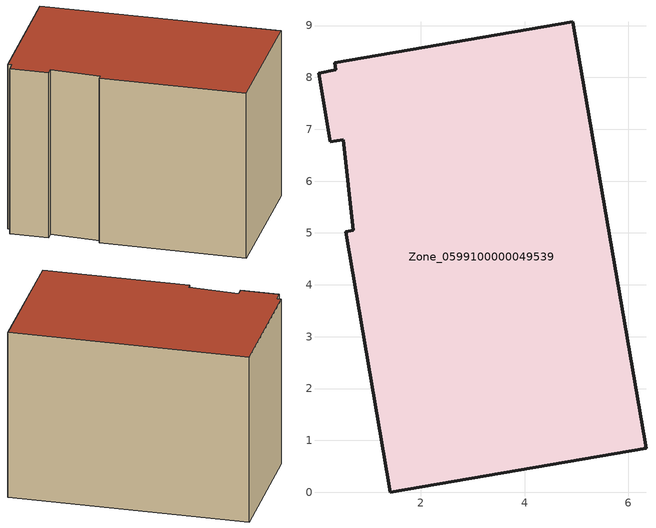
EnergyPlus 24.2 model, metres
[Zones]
Zone_0599100000049539
 floor ground (C_G): 0.7,5.05 0.5,6.8 0.25,6.76 0.03,8.08 0.35,8.15 0.34,8.28 4.93,9.07 6.34,0.84 1.41,0 0.55,5.03 z0
 wall outside (C_F): 1.41,0 6.34,0.84 4.93,9.07 0.34,8.28 0.35,8.15 0.03,8.08 0.25,6.76 0.5,6.8 0.7,5.05 0.55,5.03 1.41,0 z0:6.15
 roof outside (C_R): 0.7,5.05 0.55,5.03 1.41,0 6.34,0.84 4.93,9.07 0.34,8.28 0.35,8.15 0.03,8.08 0.25,6.76 0.5,6.8 z6.15
[BUILDING]
Pand.0599100000049539: North Axis=0; Terrain=City; Loads Convergence Tolerance Value=0.04; Temperature Convergence Tolerance Value=0.4; Solar Distribution=FullExterior; Maximum Number of Warmup Days=25; Minimum Number of Warmup Days=1
[Site:Location]
Rotterdam.The.Hague.AP_ZH_NLD Design_Conditions: Latitude=51.96; Longitude=4.45; Time Zone=1; Elevation=-4.5
[SITE:GROUNDTEMPERATURE:BUILDINGSURFACE]
18, 18, 18, 18, 18, 18, 18, 18, 18, 18, 18, 18
[MATERIAL] Thermal Absorptance=0.9; Solar Absorptance=0.7; Visible Absorptance=0.7
Name | Roughness | Thickness | Conductivity | Density | Specific Heat
G.TC.1946 | MediumSmooth | 0.15 | 1 | 540 | 1210
F.TC.1946 | Rough | 0.3 | 0.857143 | 1920 | 840
R.TC.1946 | MediumRough | 0.2 | 0.909091 | 1500 | 1000
[CONSTRUCTION]
C_G: G.TC.1946
C_F: F.TC.1946
C_R: R.TC.1946
[ZONE]
Zone_0599100000049539: Type=1; Multiplier=1; Ceiling Height=Autocalculate; Volume=Autocalculate; Floor Area=autocalculate; Part of Total Floor Area=Yes
[ZONEINFILTRATION:DESIGNFLOWRATE]
Infil_Zone_0599100000049539: Zone or ZoneList or Space or SpaceList=Zone_0599100000049539; Schedule=AlwaysOn; Design Flow Rate Calculation Method=Flow/Area; Flow Rate per Floor Area=0.003; Constant Term Coefficient=1; Temperature Term Coefficient=0; Velocity Term Coefficient=0; Velocity Squared Term Coefficient=0
[HVACTEMPLATE:ZONE:IDEALLOADSAIRSYSTEM]
Zone_0599100000049539: Maximum Heating Supply Air Temperature=50; Minimum Cooling Supply Air Temperature=13; Maximum Heating Supply Air Humidity Ratio=0.0156; Minimum Cooling Supply Air Humidity Ratio=0.0077; Heating Limit=NoLimit; Cooling Limit=NoLimit; Dehumidification Control Type=ConstantSensibleHeatRatio; Cooling Sensible Heat Ratio=0.7; Dehumidification Setpoint=60; Humidification Control Type=None; Humidification Setpoint=30; Outdoor Air Method=None; Outdoor Air Flow Rate per Person=0.00944; Outdoor Air Flow Rate per Zone Floor Area=0; Outdoor Air Flow Rate per Zone=0; Demand Controlled Ventilation Type=None; Outdoor Air Economizer Type=NoEconomizer; Heat Recovery Type=None; Sensible Heat Recovery Effectiveness=0.7; Latent Heat Recovery Effectiveness=0.65
[ZONECONTROL:THERMOSTAT]
ThermostatControl_Zone_0599100000049539: Zone or ZoneList=Zone_0599100000049539; Control Type Schedule=DualSetpointControlType; Control 1=Thermostat_Zone_0599100000049539; Temperature Difference Between Cutout And Setpoint=0
[THERMOSTATSETPOINT:DUALSETPOINT]
Thermostat_Zone_0599100000049539: Heating Setpoint Temperature Schedule=HeatingSetpoint_Zone_0599100000049539; Cooling Setpoint Temperature Schedule=CoolingSetpoint_Zone_0599100000049539
[SCHEDULE:COMPACT]
HeatingSetpoint_Zone_0599100000049539: Through: 12/31, For: AllDays, Until: 24:00, 21
CoolingSetpoint_Zone_0599100000049539: Through: 12/31, For: AllDays, Until: 24:00, 24
DualSetpointControlType: Through: 12/31, For: AllDays, Until: 24:00, 4
AlwaysOn: Through: 12/31, For: AllDays, Until: 24:00, 1
